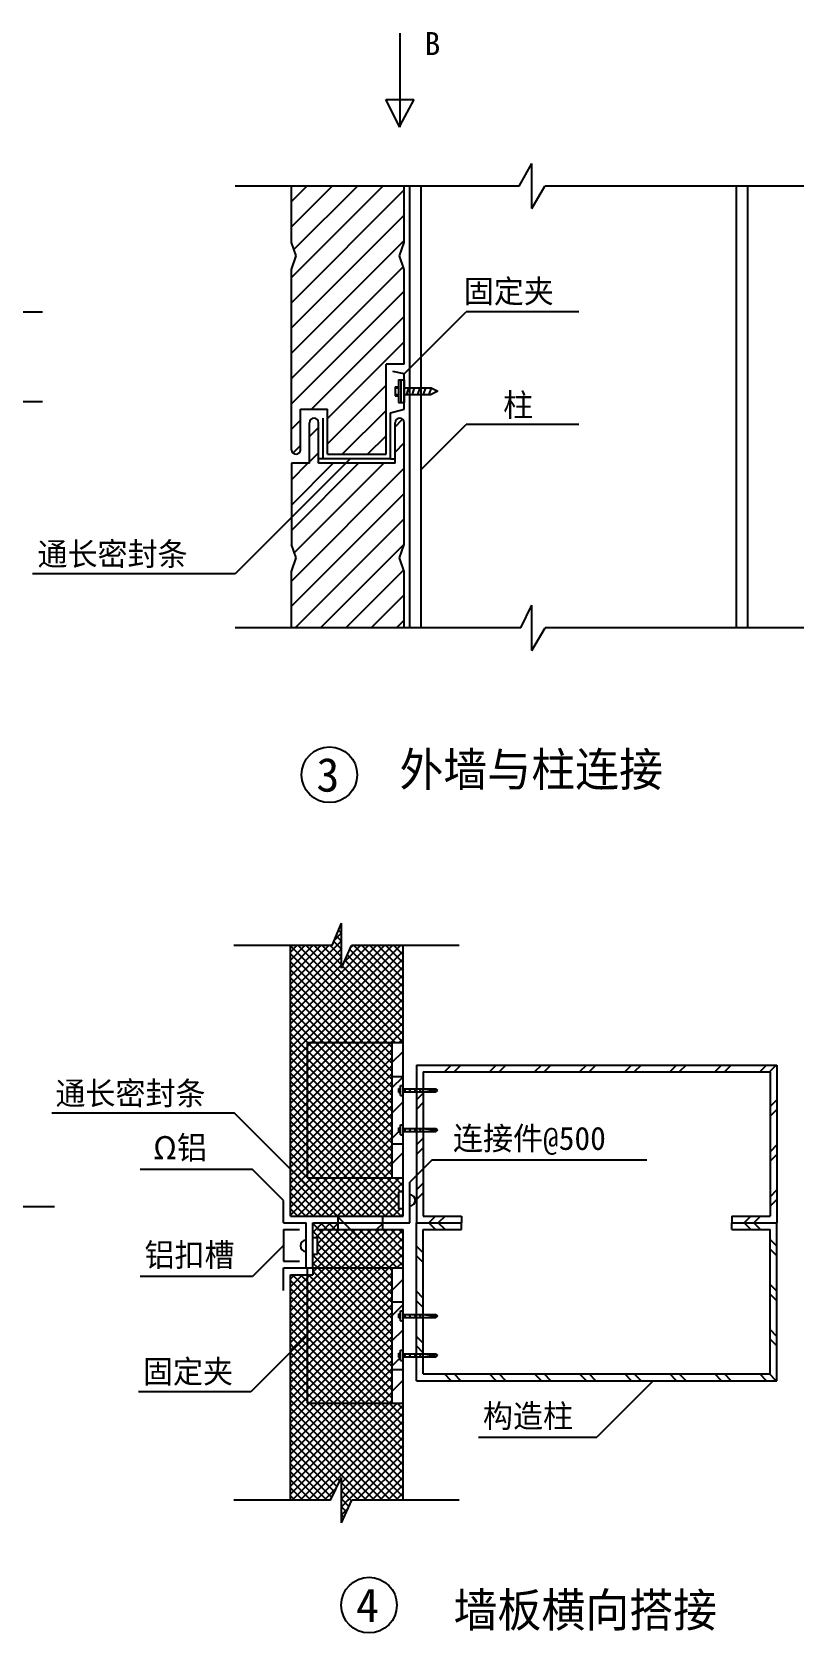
# Model space of a CAD drawing. Header units: metres. Extents: x 2813 to 20978, y 7182 to 30956.
# Drawn here: x 14124 to 20978, y 16748 to 30953 of the extents above; entities that cross this region are included whole.
import ezdxf

# ---------------------------------------------------------------- set-up
doc = ezdxf.new("R2010")
doc.units = ezdxf.units.M
for name, color, linetype in [('1', 2, 'Continuous'), ('2', 3, 'Continuous'), ('4', 5, 'Continuous'), ('5', 6, 'Continuous')]:
    doc.layers.add(name, color=color, linetype=linetype)
pattern_1 = [(45, (0, 0), (-112.2532, 112.2532), [])]

msp = doc.modelspace()

# ---------------------------------------------------------------- hatches: boundary and pattern name
at = {"layer": '5'}
h = msp.add_hatch(dxfattribs=at)
h.set_pattern_fill('_U', scale=50)
h.set_pattern_definition(pattern_1)
h.paths.add_polyline_path([(17427.95, 28845.9), (17387.95, 28965.9), (17427.95, 29085.9), (17427.95, 29585.9), (16427.95, 29585.9), (16427.95, 29085.9), (16467.95, 28965.9), (16427.95, 28845.9), (16427.95, 27245.9), (16427.95, 27245.9, 1), (16507.95, 27245.9), (16507.95, 27605.9), (16747.95, 27605.9), (16747.95, 27205.9), (17267.95, 27205.9), (17267.95, 28005.9), (17427.95, 28005.9)])
h = msp.add_hatch(dxfattribs=at)
h.set_pattern_fill('_U', scale=50)
h.set_pattern_definition(pattern_1)
h.paths.add_polyline_path([(17427.95, 26405.9), (17427.95, 27485.9, 1), (17347.95, 27485.9), (17347.95, 27125.9), (16908.93, 27125.9), (16427.95, 26644.92), (16427.95, 26405.9), (16467.95, 26285.9), (16427.95, 26165.9), (16427.95, 25665.9), (17427.95, 25665.9), (17427.95, 26165.9), (17387.95, 26285.9)])
h.paths.add_polyline_path([(16908.93, 27125.9), (16667.95, 27125.9), (16667.95, 27485.9, 1), (16587.95, 27485.9), (16587.95, 27125.9), (16427.95, 27125.9), (16427.95, 26644.92)])
h = msp.add_hatch(dxfattribs=at)
h.set_pattern_fill('_U', scale=50)
h.set_pattern_definition(pattern_1)
h.paths.add_polyline_path([(17418.18, 21986.5), (17318.18, 21986.5), (17318.18, 21686.5), (17418.18, 21686.5)])
h.paths.add_polyline_path([(17418.18, 21516.5), (17395.68, 21516.5), (17395.68, 21543.5), (17382.18, 21543.5), (17382.18, 21579.5), (17395.68, 21579.5), (17395.68, 21606.5), (17418.18, 21606.5), (17418.18, 21686.5), (17318.18, 21686.5), (17318.18, 21086.5), (17418.18, 21086.5), (17418.18, 21166.5), (17395.68, 21166.5), (17395.68, 21193.5), (17382.18, 21193.5), (17382.18, 21229.5), (17395.68, 21229.5), (17395.68, 21256.5), (17418.18, 21256.5)])
h.paths.add_polyline_path([(17418.18, 21086.5), (17318.18, 21086.5), (17318.18, 20786.5), (17418.18, 20786.5)])
h = msp.add_hatch(dxfattribs=at)
h.set_pattern_fill('_U', scale=100)
h.set_pattern_definition([(45, (0, 0), (-224.5064, 224.5064), [])])
h.paths.add_polyline_path([(16838.18, 20446.5), (16838.18, 20386.5), (17238.18, 20386.5), (17238.18, 20446.5)])
h.paths.add_polyline_path([(17238.18, 20326.5), (17238.18, 20386.5), (16838.18, 20386.5), (16838.18, 20326.5)])
h = msp.add_hatch(dxfattribs=at)
h.set_pattern_fill('_U', scale=50)
h.set_pattern_definition(pattern_1)
h.paths.add_polyline_path([(17418.18, 19086.5), (17318.18, 19086.5), (17318.18, 18786.5), (17418.18, 18786.5)])
h.paths.add_polyline_path([(17418.18, 19516.5), (17395.68, 19516.5), (17395.68, 19543.5), (17382.18, 19543.5), (17382.18, 19579.5), (17395.68, 19579.5), (17395.68, 19606.5), (17418.18, 19606.5), (17418.18, 19686.5), (17318.18, 19686.5), (17318.18, 19086.5), (17418.18, 19086.5), (17418.18, 19166.5), (17395.68, 19166.5), (17395.68, 19193.5), (17382.18, 19193.5), (17382.18, 19229.5), (17395.68, 19229.5), (17395.68, 19256.5), (17418.18, 19256.5)])
h.paths.add_polyline_path([(17418.18, 19986.5), (17318.18, 19986.5), (17318.18, 19686.5), (17418.18, 19686.5)])

# ---------------------------------------------------------------- linework, layer by layer
for p, q in [((17389.8, 30941.15), (17389.8, 30108.83)), ((17266.4, 30355.44), (17513.21, 30355.44)), ((17389.8, 30108.83), (17266.4, 30355.44)), ((17513.21, 30355.44), (17389.8, 30124.24)), ((16568.18, 21986.5), (16568.18, 20786.5)), ((16568.18, 21986.5), (17418.18, 21986.5)), ((17318.18, 21986.5), (17318.18, 20786.5)), ((17318.18, 21686.5), (17418.18, 21686.5)), ((17318.18, 21086.5), (17418.18, 21086.5)), ((16568.18, 20786.5), (17418.18, 20786.5)), ((16568.18, 19986.5), (16568.18, 18786.5)), ((16568.18, 19986.5), (17418.18, 19986.5)), ((17318.18, 19986.5), (17318.18, 18786.5)), ((17318.18, 19686.5), (17418.18, 19686.5)), ((17318.18, 19086.5), (17418.18, 19086.5)), ((16568.18, 18786.5), (17418.18, 18786.5))]:
    msp.add_line(p, q)
at = {"layer": '1'}
for p, q in [((16427.95, 29085.9), (16427.95, 29585.9)), ((17427.95, 29085.9), (17427.95, 29585.9)), ((16467.95, 28965.9), (16427.95, 29085.9)), ((17387.95, 28965.9), (17427.95, 29085.9)), ((16427.95, 28845.9), (16467.95, 28965.9)), ((16427.95, 27245.9), (16427.95, 28845.9)), ((17427.95, 28845.9), (17387.95, 28965.9)), ((17427.95, 28005.9), (17427.95, 28845.9)), ((17427.95, 28005.9), (17267.95, 28005.9)), ((17267.95, 27205.9), (17267.95, 28005.9)), ((17427.95, 27921.15), (17327.95, 27939.9)), ((17427.95, 27605.9), (17427.95, 27921.15)), ((16507.95, 27605.9), (16747.95, 27605.9)), ((16507.95, 27245.9), (16507.95, 27605.9)), ((16747.95, 27205.9), (16747.95, 27605.9)), ((17307.95, 27573.17), (17427.95, 27605.9)), ((17307.95, 27165.9), (17307.95, 27573.17)), ((16587.95, 27125.9), (16587.95, 27485.9)), ((16667.95, 27125.9), (16667.95, 27485.9)), ((16707.95, 27165.9), (16707.95, 27525.9)), ((17347.95, 27125.9), (17347.95, 27485.9)), ((17427.95, 26445.9), (17427.95, 27485.9)), ((17307.95, 27165.9), (16707.95, 27165.9)), ((16747.95, 27205.9), (17267.95, 27205.9)), ((17267.95, 27165.9), (17027.95, 27165.9)), ((16427.95, 27125.9), (16427.95, 26405.9)), ((16587.95, 27125.9), (16427.95, 27125.9)), ((17347.95, 27125.9), (16667.95, 27125.9)), ((16467.95, 26285.9), (16427.95, 26405.9)), ((16427.95, 26165.9), (16467.95, 26285.9)), ((17387.95, 26285.9), (17427.95, 26405.9)), ((17427.95, 26165.9), (17387.95, 26285.9)), ((16427.95, 25665.9), (16427.95, 26165.9)), ((17427.95, 25665.9), (17427.95, 26165.9)), ((16418.18, 20446.5), (16418.18, 22846.5)), ((17418.18, 20446.5), (17418.18, 22846.5)), ((17478.18, 20386.5), (17478.18, 20746.5)), ((16358.18, 20386.5), (16358.18, 20586.5)), ((16358.18, 20386.5), (16558.18, 20386.5)), ((16358.18, 20326.5), (16498.18, 20326.5)), ((16358.18, 20326.5), (16358.18, 20046.5)), ((16558.18, 19986.5), (16558.18, 20386.5)), ((16618.18, 20386.5), (17478.18, 20386.5)), ((16618.18, 19986.5), (16618.18, 20386.5)), ((17418.18, 17926.5), (17418.18, 20326.5)), ((16358.18, 20046.5), (16498.18, 20046.5)), ((16358.18, 19786.5), (16358.18, 19986.5)), ((16358.18, 19986.5), (16558.18, 19986.5)), ((16418.18, 17926.5), (16418.18, 19926.5))]:
    msp.add_line(p, q, dxfattribs=at)
for centre in [(16764.43, 24362.73), (17116.35, 16994.83)]:
    msp.add_circle(centre, 247.01, dxfattribs=at)
for centre, start, end in [((16627.95, 27485.9), 0, 180), ((17387.95, 27485.9), 0, 180), ((16467.95, 27245.9), 180, 0)]:
    msp.add_arc(centre, 40, start, end, dxfattribs=at)
at = {"layer": '2'}
for p, q in [((18449.96, 29585.9), (18560.36, 29785.9)), ((18560.36, 29385.9), (18560.36, 29785.9)), ((18449.96, 29585.9), (15927.95, 29585.9)), ((17477.95, 25665.9), (17477.95, 29585.9)), ((17577.95, 25665.9), (17577.95, 29585.9)), ((18560.36, 29385.9), (18678.07, 29585.9)), ((20977.95, 29585.9), (18678.07, 29585.9)), ((20377.95, 25665.9), (20377.95, 29585.9)), ((20477.95, 25665.9), (20477.95, 29585.9)), ((12118.53, 28471.15), (14218.53, 28471.15)), ((17427.95, 27921.15), (17977.95, 28471.15)), ((18977.95, 28471.15), (17977.95, 28471.15)), ((14218.53, 27671.15), (13218.53, 27671.15)), ((17427.95, 26405.9), (17427.95, 27485.9)), ((17577.95, 27071.15), (17977.95, 27471.15)), ((18977.95, 27471.15), (17977.95, 27471.15)), ((16948.93, 27165.9), (15927.95, 26144.92)), ((16707.95, 27165.9), (16667.95, 27165.9)), ((17307.95, 27165.9), (17347.95, 27165.9)), ((15927.95, 26144.92), (14127.95, 26144.92)), ((18463.66, 25665.9), (18560.36, 25865.9)), ((18560.36, 25465.9), (18560.36, 25865.9)), ((18463.66, 25665.9), (15927.95, 25665.9)), ((18560.36, 25465.9), (18681.37, 25665.9)), ((20977.95, 25665.9), (18681.37, 25665.9)), ((16790.34, 22846.5), (16871.02, 23046.5)), ((16871.02, 22646.5), (16871.02, 23046.5)), ((16790.34, 22846.5), (15915.35, 22846.5)), ((16790.34, 22846.5), (15915.35, 22846.5)), ((16871.02, 22646.5), (16959.53, 22846.5)), ((17915.35, 22846.5), (16959.53, 22846.5)), ((14299.24, 21361.5), (15917.9, 21361.5)), ((17032.9, 20246.5), (15917.9, 21361.5)), ((17678.18, 20946.5), (17478.18, 20746.5)), ((17678.18, 20946.5), (19582.17, 20946.5)), ((16083.18, 20861.5), (15083.18, 20861.5)), ((16358.18, 20586.5), (16083.18, 20861.5)), ((17418.18, 20661.5), (17378.18, 20661.5)), ((17378.18, 20661.5), (17378.18, 20511.5)), ((14323.08, 20529.17), (13818.88, 20529.17)), ((17418.18, 20511.5), (17378.18, 20511.5)), ((16418.18, 20446.5), (17418.18, 20446.5)), ((16658.18, 20326.5), (17418.18, 20326.5)), ((16838.18, 20446.5), (16838.18, 20326.5)), ((17238.18, 20326.5), (17238.18, 20446.5)), ((16358.18, 20186.5), (16083.18, 19911.5)), ((16618.18, 20258.06), (16658.18, 20258.06)), ((16658.18, 20108.06), (16658.18, 20258.06)), ((16618.18, 20108.06), (16658.18, 20108.06)), ((16083.18, 19911.5), (15083.18, 19911.5)), ((16418.18, 19926.5), (16618.18, 19926.5)), ((16618.18, 19986.5), (16618.18, 19926.5)), ((16568.18, 19386.5), (16068.18, 18886.5)), ((19638.18, 18986.5), (19138.18, 18486.5)), ((16068.18, 18886.5), (15068.18, 18886.5)), ((18089.26, 18486.5), (19138.18, 18486.5)), ((16774.15, 17926.5), (16871.02, 18126.5)), ((16871.02, 17726.5), (16871.02, 18126.5)), ((16774.15, 17926.5), (15915.35, 17926.5)), ((16774.15, 17926.5), (15915.35, 17926.5)), ((16871.02, 17726.5), (16962.94, 17926.5)), ((17915.35, 17926.5), (16962.94, 17926.5))]:
    msp.add_line(p, q, dxfattribs=at)
for centre, start, end in [((17478.18, 20586.5), 270, 90), ((16558.18, 20183.06), 90, 270)]:
    msp.add_arc(centre, 50, start, end, dxfattribs=at)
at = {"layer": '5'}
for p, q in [((17377.95, 27865.9), (17377.95, 27665.9)), ((17377.95, 27865.9), (17427.95, 27865.9)), ((17397.95, 27865.9), (17397.95, 27665.9)), ((17427.95, 27865.9), (17427.95, 27665.9)), ((17347.95, 27805.9), (17347.95, 27725.9)), ((17347.95, 27805.9), (17377.95, 27805.9)), ((17347.95, 27795.9), (17377.95, 27795.9)), ((17347.95, 27735.9), (17377.95, 27735.9)), ((17347.95, 27725.9), (17377.95, 27725.9)), ((17427.95, 27795.9), (17667.95, 27795.9)), ((17427.95, 27735.9), (17667.95, 27735.9)), ((17467.95, 27795.9), (17447.95, 27735.9)), ((17517.95, 27795.9), (17497.95, 27735.9)), ((17567.95, 27795.9), (17547.95, 27735.9)), ((17617.95, 27795.9), (17597.95, 27735.9)), ((17667.95, 27795.9), (17647.95, 27735.9)), ((17667.95, 27795.9), (17727.95, 27765.9)), ((17727.95, 27765.9), (17667.95, 27735.9)), ((17710.81, 27774.47), (17703.95, 27753.9)), ((17377.95, 27665.9), (17427.95, 27665.9)), ((16859.18, 23017.5), (16871.02, 23029.34)), ((16871.02, 23028.6), (16865.77, 23033.85)), ((16418.18, 22435.08), (16871.02, 22887.91)), ((16871.02, 22816.47), (16804.17, 22883.33)), ((16811.67, 22899.28), (16871.02, 22958.62)), ((16871.02, 22887.18), (16825.43, 22932.77)), ((16871.02, 22957.89), (16846.27, 22982.64)), ((16418.18, 22788.63), (16476.05, 22846.5)), ((16418.18, 22717.92), (16546.77, 22846.5)), ((16418.18, 22647.21), (16617.48, 22846.5)), ((16418.18, 22576.5), (16688.19, 22846.5)), ((16418.18, 22505.79), (16758.9, 22846.5)), ((16418.18, 22152.23), (17112.45, 22846.5)), ((16418.18, 22081.52), (17183.16, 22846.5)), ((16418.18, 22010.81), (17253.87, 22846.5)), ((16418.18, 21940.1), (17324.58, 22846.5)), ((16418.18, 21869.39), (17395.29, 22846.5)), ((17276.73, 21986.5), (16418.18, 22845.05)), ((16418.18, 22364.37), (16871.02, 22817.2)), ((17206.02, 21986.5), (16418.18, 22774.34)), ((16418.18, 22293.66), (16871.02, 22746.49)), ((17347.44, 21986.5), (16487.44, 22846.5)), ((17418.15, 21986.5), (16558.15, 22846.5)), ((16606, 21986.5), (17418.18, 22798.68)), ((17418.18, 22057.18), (16628.86, 22846.5)), ((16676.72, 21986.5), (17418.18, 22727.97)), ((16871.02, 22675.05), (16699.57, 22846.5)), ((16871.02, 22745.76), (16770.28, 22846.5)), ((16898.57, 22703.33), (17041.74, 22846.5)), ((17418.18, 22269.31), (16925.36, 22762.13)), ((17418.18, 22340.02), (16946.2, 22812)), ((16952.75, 22828.22), (16971.03, 22846.5)), ((17418.18, 22410.73), (16982.41, 22846.5)), ((17418.18, 22481.44), (17053.12, 22846.5)), ((17418.18, 22552.15), (17123.83, 22846.5)), ((17418.18, 22622.86), (17194.54, 22846.5)), ((17418.18, 22693.57), (17265.26, 22846.5)), ((17418.18, 22764.28), (17335.97, 22846.5)), ((17418.18, 22835), (17406.68, 22846.5)), ((17135.31, 21986.5), (16418.18, 22703.62)), ((16418.18, 22222.94), (16871.02, 22675.78)), ((17064.6, 21986.5), (16418.18, 22632.91)), ((16747.43, 21986.5), (17418.18, 22657.26)), ((16818.14, 21986.5), (17418.18, 22586.55)), ((17418.18, 22127.89), (16882.16, 22663.91)), ((17418.18, 22198.6), (16903.36, 22713.42)), ((16993.88, 21986.5), (16418.18, 22562.2)), ((16923.17, 21986.5), (16418.18, 22491.49)), ((16888.85, 21986.5), (17418.18, 22515.84)), ((16959.56, 21986.5), (17418.18, 22445.13)), ((16852.46, 21986.5), (16418.18, 22420.78)), ((16781.75, 21986.5), (16418.18, 22350.07)), ((17030.27, 21986.5), (17418.18, 22374.42)), ((17100.98, 21986.5), (17418.18, 22303.71)), ((16711.04, 21986.5), (16418.18, 22279.36)), ((16640.33, 21986.5), (16418.18, 22208.65)), ((17171.69, 21986.5), (17418.18, 22233)), ((17242.4, 21986.5), (17418.18, 22162.28)), ((16569.62, 21986.5), (16418.18, 22137.94)), ((16568.18, 21917.23), (16418.18, 22067.23)), ((17313.11, 21986.5), (17418.18, 22091.57)), ((17383.82, 21986.5), (17418.18, 22020.86)), ((16568.18, 21846.52), (16418.18, 21996.52)), ((16418.18, 21798.68), (16568.18, 21948.68)), ((16568.18, 21775.81), (16418.18, 21925.81)), ((16418.18, 21727.97), (16568.18, 21877.97)), ((16568.18, 21948.68), (16606, 21986.5)), ((16568.18, 21877.97), (16676.72, 21986.5)), ((16568.18, 21807.26), (16747.43, 21986.5)), ((16568.18, 21736.55), (16818.14, 21986.5)), ((16568.18, 21665.84), (16888.85, 21986.5)), ((16568.18, 21595.13), (16959.56, 21986.5)), ((16568.18, 21524.42), (17030.27, 21986.5)), ((16568.18, 21453.71), (17100.98, 21986.5)), ((16568.18, 21383), (17171.69, 21986.5)), ((16568.18, 21312.28), (17242.4, 21986.5)), ((16568.18, 21241.57), (17313.11, 21986.5)), ((16568.18, 21170.86), (17318.18, 21920.86)), ((17318.18, 21167.23), (16568.18, 21917.23)), ((17318.18, 21237.94), (16569.62, 21986.5)), ((17318.18, 21308.65), (16640.33, 21986.5)), ((17318.18, 21379.36), (16711.04, 21986.5)), ((17318.18, 21450.07), (16781.75, 21986.5)), ((17318.18, 21520.78), (16852.46, 21986.5)), ((17318.18, 21591.49), (16923.17, 21986.5)), ((17318.18, 21662.2), (16993.88, 21986.5)), ((17318.18, 21732.91), (17064.6, 21986.5)), ((17318.18, 21803.62), (17135.31, 21986.5)), ((17318.18, 21874.34), (17206.02, 21986.5)), ((17318.18, 21945.05), (17276.73, 21986.5)), ((16568.18, 21705.1), (16418.18, 21855.1)), ((16418.18, 21657.26), (16568.18, 21807.26)), ((16568.18, 21634.39), (16418.18, 21784.39)), ((16418.18, 21586.55), (16568.18, 21736.55)), ((16568.18, 21100.15), (17318.18, 21850.15)), ((17318.18, 21096.52), (16568.18, 21846.52)), ((16568.18, 21029.44), (17318.18, 21779.44)), ((17318.18, 21025.81), (16568.18, 21775.81)), ((17538.18, 21786.5), (20738.18, 21786.5)), ((17538.18, 21786.5), (17538.18, 20386.5)), ((17846.31, 21786.5), (17786.31, 21726.5)), ((17931.16, 21786.5), (17871.16, 21726.5)), ((18246.31, 21786.5), (18186.31, 21726.5)), ((18331.16, 21786.5), (18271.16, 21726.5)), ((18646.31, 21786.5), (18586.31, 21726.5)), ((18731.16, 21786.5), (18671.16, 21726.5)), ((19046.31, 21786.5), (18986.31, 21726.5)), ((19131.16, 21786.5), (19071.16, 21726.5)), ((19446.31, 21786.5), (19386.31, 21726.5)), ((19531.16, 21786.5), (19471.16, 21726.5)), ((19846.31, 21786.5), (19786.31, 21726.5)), ((19931.16, 21786.5), (19871.16, 21726.5)), ((20246.31, 21786.5), (20186.31, 21726.5)), ((20331.16, 21786.5), (20271.16, 21726.5)), ((20646.31, 21786.5), (20586.31, 21726.5)), ((20731.16, 21786.5), (20671.16, 21726.5)), ((20738.18, 21786.5), (20738.18, 20386.5)), ((16568.18, 21563.68), (16418.18, 21713.68)), ((16418.18, 21515.84), (16568.18, 21665.84)), ((16568.18, 21492.96), (16418.18, 21642.96)), ((16418.18, 21445.13), (16568.18, 21595.13)), ((16568.18, 20958.73), (17318.18, 21708.73)), ((17318.18, 20955.1), (16568.18, 21705.1)), ((16568.18, 20888.02), (17318.18, 21638.02)), ((17318.18, 20884.39), (16568.18, 21634.39)), ((17395.68, 21606.5), (17418.18, 21606.5)), ((17395.68, 21516.5), (17395.68, 21606.5)), ((17418.18, 21516.5), (17418.18, 21606.5)), ((17598.18, 21726.5), (20678.18, 21726.5)), ((17598.18, 21726.5), (17598.18, 20446.5)), ((20678.18, 21726.5), (20678.18, 20446.5)), ((16568.18, 21422.25), (16418.18, 21572.25)), ((16418.18, 21374.42), (16568.18, 21524.42)), ((16568.18, 21351.54), (16418.18, 21501.54)), ((16418.18, 21303.71), (16568.18, 21453.71)), ((16568.18, 20817.31), (17318.18, 21567.31)), ((17318.18, 20813.68), (16568.18, 21563.68)), ((17274.65, 20786.5), (16568.18, 21492.96)), ((16608.09, 20786.5), (17318.18, 21496.6)), ((17382.18, 21579.5), (17395.68, 21579.5)), ((17382.18, 21543.5), (17382.18, 21579.5)), ((17382.18, 21543.5), (17395.68, 21543.5)), ((17395.68, 21516.5), (17418.18, 21516.5)), ((17418.18, 21575), (17710.68, 21575)), ((17418.18, 21548), (17710.68, 21548)), ((17440.68, 21548), (17431.68, 21575)), ((17485.68, 21548), (17476.68, 21575)), ((17530.68, 21548), (17521.68, 21575)), ((17598.18, 21538.38), (17538.18, 21478.38)), ((17598.18, 21453.52), (17538.18, 21393.52)), ((17575.68, 21548), (17566.68, 21575)), ((17597.85, 21548), (17597.85, 21575)), ((17597.85, 21575), (17718.18, 21554.75)), ((17725.68, 21561.5), (17710.68, 21575)), ((17710.68, 21548), (17725.68, 21561.5)), ((20738.18, 21478.38), (20678.18, 21418.38)), ((16568.18, 21280.83), (16418.18, 21430.83)), ((16418.18, 21233), (16568.18, 21383)), ((16568.18, 21210.12), (16418.18, 21360.12)), ((16418.18, 21162.28), (16568.18, 21312.28)), ((17203.94, 20786.5), (16568.18, 21422.25)), ((17133.22, 20786.5), (16568.18, 21351.54)), ((16678.8, 20786.5), (17318.18, 21425.89)), ((16749.51, 20786.5), (17318.18, 21355.18)), ((20738.18, 21393.52), (20678.18, 21333.52)), ((16568.18, 21139.41), (16418.18, 21289.41)), ((16418.18, 21091.57), (16568.18, 21241.57)), ((16568.18, 21068.7), (16418.18, 21218.7)), ((16418.18, 21020.86), (16568.18, 21170.86)), ((17062.51, 20786.5), (16568.18, 21280.83)), ((16991.8, 20786.5), (16568.18, 21210.12)), ((16820.22, 20786.5), (17318.18, 21284.47)), ((16890.93, 20786.5), (17318.18, 21213.76)), ((17382.18, 21193.5), (17382.18, 21229.5)), ((17382.18, 21229.5), (17395.68, 21229.5)), ((17382.18, 21193.5), (17395.68, 21193.5)), ((17395.68, 21166.5), (17395.68, 21256.5)), ((17395.68, 21256.5), (17418.18, 21256.5)), ((17395.68, 21166.5), (17418.18, 21166.5)), ((17418.18, 21166.5), (17418.18, 21256.5)), ((17418.18, 21225), (17710.68, 21225)), ((17418.18, 21198), (17710.68, 21198)), ((17440.68, 21198), (17431.68, 21225)), ((17485.68, 21198), (17476.68, 21225)), ((17530.68, 21198), (17521.68, 21225)), ((17575.68, 21198), (17566.68, 21225)), ((17597.85, 21225), (17718.18, 21204.75)), ((17597.85, 21198), (17597.85, 21225)), ((17725.68, 21211.5), (17710.68, 21225)), ((17710.68, 21198), (17725.68, 21211.5)), ((16568.18, 20997.99), (16418.18, 21147.99)), ((16418.18, 20950.15), (16568.18, 21100.15)), ((16568.18, 20927.28), (16418.18, 21077.28)), ((16418.18, 20879.44), (16568.18, 21029.44)), ((16921.09, 20786.5), (16568.18, 21139.41)), ((16850.38, 20786.5), (16568.18, 21068.7)), ((16961.64, 20786.5), (17318.18, 21143.05)), ((17032.35, 20786.5), (17318.18, 21072.34)), ((17598.18, 21138.38), (17538.18, 21078.38)), ((17598.18, 21053.52), (17538.18, 20993.52)), ((20738.18, 21078.38), (20678.18, 21018.38)), ((16568.18, 20856.57), (16418.18, 21006.57)), ((16907.54, 20446.5), (16418.18, 20935.86)), ((16444.43, 20834.97), (16568.18, 20958.73)), ((16479.78, 20799.62), (16568.18, 20888.02)), ((16779.67, 20786.5), (16568.18, 20997.99)), ((16708.96, 20786.5), (16568.18, 20927.28)), ((17103.06, 20786.5), (17318.18, 21001.62)), ((17173.77, 20786.5), (17318.18, 20930.91)), ((20738.18, 20993.52), (20678.18, 20933.52)), ((16836.83, 20446.5), (16418.18, 20865.15)), ((16418.18, 20808.73), (16444.43, 20834.97)), ((16418.18, 20738.02), (16479.78, 20799.62)), ((16766.12, 20446.5), (16418.18, 20794.44)), ((16418.18, 20667.31), (16515.14, 20764.26)), ((16515.14, 20764.26), (16568.18, 20817.31)), ((16550.49, 20728.91), (16608.09, 20786.5)), ((16638.25, 20786.5), (16568.18, 20856.57)), ((16585.85, 20693.55), (16678.8, 20786.5)), ((16621.2, 20658.2), (16749.51, 20786.5)), ((16978.25, 20446.5), (16638.25, 20786.5)), ((16656.56, 20622.84), (16820.22, 20786.5)), ((16691.91, 20587.49), (16890.93, 20786.5)), ((17048.96, 20446.5), (16708.96, 20786.5)), ((16727.27, 20552.13), (16961.64, 20786.5)), ((16762.62, 20516.78), (17032.35, 20786.5)), ((17119.67, 20446.5), (16779.67, 20786.5)), ((16797.98, 20481.42), (17103.06, 20786.5)), ((16833.77, 20446.5), (17173.77, 20786.5)), ((17190.38, 20446.5), (16850.38, 20786.5)), ((16904.48, 20446.5), (17244.48, 20786.5)), ((17261.09, 20446.5), (16921.09, 20786.5)), ((16975.19, 20446.5), (17315.19, 20786.5)), ((17331.8, 20446.5), (16991.8, 20786.5)), ((17045.9, 20446.5), (17385.9, 20786.5)), ((17402.51, 20446.5), (17062.51, 20786.5)), ((17116.61, 20446.5), (17418.18, 20748.07)), ((17378.18, 20541.54), (17133.22, 20786.5)), ((17378.18, 20612.25), (17203.94, 20786.5)), ((17244.48, 20786.5), (17318.18, 20860.2)), ((17399.65, 20661.5), (17274.65, 20786.5)), ((17315.19, 20786.5), (17318.18, 20789.49)), ((17418.18, 20713.68), (17345.36, 20786.5)), ((17418.18, 20784.39), (17416.07, 20786.5)), ((16418.18, 20596.6), (16550.49, 20728.91)), ((16695.41, 20446.5), (16418.18, 20723.73)), ((16418.18, 20525.89), (16585.85, 20693.55)), ((16418.18, 20455.18), (16621.2, 20658.2)), ((16624.7, 20446.5), (16418.18, 20653.01)), ((16480.22, 20446.5), (16656.56, 20622.84)), ((17187.32, 20446.5), (17378.18, 20637.36)), ((17402.32, 20661.5), (17418.18, 20677.36)), ((17598.18, 20738.38), (17538.18, 20678.38)), ((17598.18, 20653.52), (17538.18, 20593.52)), ((20738.18, 20678.38), (20678.18, 20618.38)), ((16553.99, 20446.5), (16418.18, 20582.3)), ((16483.27, 20446.5), (16418.18, 20511.59)), ((16550.93, 20446.5), (16691.91, 20587.49)), ((16621.64, 20446.5), (16727.27, 20552.13)), ((16692.35, 20446.5), (16762.62, 20516.78)), ((16763.06, 20446.5), (16797.98, 20481.42)), ((17258.04, 20446.5), (17378.18, 20566.65)), ((17328.75, 20446.5), (17393.75, 20511.5)), ((17399.46, 20446.5), (17418.18, 20465.23)), ((17418.18, 20501.54), (17408.22, 20511.5)), ((20738.18, 20593.52), (20678.18, 20533.52)), ((16618.18, 20372.34), (16632.35, 20386.5)), ((16618.18, 20301.62), (16703.06, 20386.5)), ((17013.99, 19986.5), (16618.18, 20382.3)), ((16618.18, 20018.78), (16925.9, 20326.5)), ((16645.33, 20258.06), (16773.77, 20386.5)), ((16656.61, 19986.5), (16996.61, 20326.5)), ((16658.18, 20200.2), (16838.18, 20380.2)), ((16658.18, 20129.49), (16855.19, 20326.5)), ((17084.7, 19986.5), (16684.7, 20386.5)), ((16727.32, 19986.5), (17067.32, 20326.5)), ((17155.41, 19986.5), (16755.41, 20386.5)), ((16798.04, 19986.5), (17138.04, 20326.5)), ((16838.18, 20374.44), (16826.12, 20386.5)), ((16868.75, 19986.5), (17208.75, 20326.5)), ((17226.12, 19986.5), (16886.12, 20326.5)), ((16939.46, 19986.5), (17279.46, 20326.5)), ((17296.83, 19986.5), (16956.83, 20326.5)), ((17010.17, 19986.5), (17350.17, 20326.5)), ((17367.54, 19986.5), (17027.54, 20326.5)), ((17080.88, 19986.5), (17418.18, 20323.81)), ((17418.18, 20006.57), (17098.25, 20326.5)), ((17418.18, 20077.28), (17168.96, 20326.5)), ((17418.18, 20147.99), (17239.67, 20326.5)), ((17418.18, 20218.7), (17310.38, 20326.5)), ((17418.18, 20289.41), (17381.09, 20326.5)), ((17538.18, 20386.5), (17938.18, 20386.5)), ((17538.18, 20386.5), (17938.18, 20386.5)), ((17538.18, 18986.5), (17538.18, 20386.5)), ((17598.18, 20446.5), (17938.18, 20446.5)), ((17598.18, 19046.5), (17598.18, 20326.5)), ((17598.18, 20326.5), (17938.18, 20326.5)), ((17706.31, 20446.5), (17646.31, 20386.5)), ((17706.31, 20326.5), (17646.31, 20386.5)), ((17791.16, 20446.5), (17731.16, 20386.5)), ((17791.16, 20326.5), (17731.16, 20386.5)), ((17938.18, 20446.5), (17938.18, 20386.5)), ((17938.18, 20326.5), (17938.18, 20386.5)), ((20338.18, 20446.5), (20338.18, 20386.5)), ((20338.18, 20446.5), (20678.18, 20446.5)), ((20338.18, 20326.5), (20338.18, 20386.5)), ((20338.18, 20386.5), (20738.18, 20386.5)), ((20338.18, 20386.5), (20738.18, 20386.5)), ((20338.18, 20326.5), (20678.18, 20326.5)), ((20506.31, 20446.5), (20446.31, 20386.5)), ((20506.31, 20326.5), (20446.31, 20386.5)), ((20591.16, 20446.5), (20531.16, 20386.5)), ((20591.16, 20326.5), (20531.16, 20386.5)), ((20678.18, 19046.5), (20678.18, 20326.5)), ((20738.18, 18986.5), (20738.18, 20386.5)), ((16943.27, 19986.5), (16618.18, 20311.59)), ((16872.56, 19986.5), (16658.18, 20200.88)), ((17151.59, 19986.5), (17418.18, 20253.1)), ((17222.3, 19986.5), (17418.18, 20182.39)), ((17598.18, 20119.48), (17538.18, 20179.48)), ((20738.18, 20179.48), (20678.18, 20239.48)), ((16618.18, 20089.49), (16636.75, 20108.06)), ((16731.14, 19986.5), (16618.18, 20099.46)), ((16801.85, 19986.5), (16658.18, 20130.17)), ((17293.01, 19986.5), (17418.18, 20111.67)), ((17363.72, 19986.5), (17418.18, 20040.96)), ((17598.18, 20034.63), (17538.18, 20094.63)), ((20738.18, 20094.63), (20678.18, 20154.63)), ((16418.18, 19889.49), (16455.19, 19926.5)), ((16418.18, 19818.78), (16525.9, 19926.5)), ((16418.18, 19748.07), (16568.18, 19898.07)), ((16568.18, 19795.91), (16437.59, 19926.5)), ((16568.18, 19866.62), (16508.3, 19926.5)), ((16568.18, 19827.36), (16727.32, 19986.5)), ((16568.18, 19756.65), (16798.04, 19986.5)), ((16568.18, 19685.94), (16868.75, 19986.5)), ((16568.18, 19615.23), (16939.46, 19986.5)), ((16568.18, 19544.52), (17010.17, 19986.5)), ((16568.18, 19473.81), (17080.88, 19986.5)), ((16568.18, 19403.1), (17151.59, 19986.5)), ((16568.18, 19332.39), (17222.3, 19986.5)), ((16568.18, 19261.67), (17293.01, 19986.5)), ((16568.18, 19190.96), (17318.18, 19940.96)), ((16568.18, 19898.07), (16596.61, 19926.5)), ((17318.18, 19187.33), (16579.01, 19926.5)), ((16660.43, 19986.5), (16618.18, 20028.75)), ((16618.18, 19948.07), (16656.61, 19986.5)), ((17318.18, 19258.04), (16618.18, 19958.04)), ((17318.18, 19328.75), (16660.43, 19986.5)), ((17318.18, 19399.46), (16731.14, 19986.5)), ((17318.18, 19470.17), (16801.85, 19986.5)), ((17318.18, 19540.88), (16872.56, 19986.5)), ((17318.18, 19611.59), (16943.27, 19986.5)), ((17318.18, 19682.3), (17013.99, 19986.5)), ((17318.18, 19753.01), (17084.7, 19986.5)), ((17318.18, 19823.73), (17155.41, 19986.5)), ((17318.18, 19894.44), (17226.12, 19986.5)), ((17318.18, 19965.15), (17296.83, 19986.5)), ((16568.18, 19725.2), (16418.18, 19875.2)), ((16418.18, 19677.36), (16568.18, 19827.36)), ((16568.18, 19654.49), (16418.18, 19804.49)), ((16418.18, 19606.65), (16568.18, 19756.65)), ((16568.18, 19120.25), (17318.18, 19870.25)), ((17318.18, 19116.62), (16568.18, 19866.62)), ((16568.18, 19049.54), (17318.18, 19799.54)), ((17318.18, 19045.91), (16568.18, 19795.91)), ((17598.18, 19719.48), (17538.18, 19779.48)), ((20738.18, 19779.48), (20678.18, 19839.48)), ((20738.18, 19694.63), (20678.18, 19754.63)), ((16568.18, 19583.78), (16418.18, 19733.78)), ((16418.18, 19535.94), (16568.18, 19685.94)), ((16568.18, 19513.07), (16418.18, 19663.07)), ((16418.18, 19465.23), (16568.18, 19615.23)), ((16568.18, 18978.83), (17318.18, 19728.83)), ((17318.18, 18975.2), (16568.18, 19725.2)), ((16568.18, 18908.12), (17318.18, 19658.12)), ((17318.18, 18904.49), (16568.18, 19654.49)), ((17395.68, 19606.5), (17418.18, 19606.5)), ((17395.68, 19516.5), (17395.68, 19606.5)), ((17418.18, 19516.5), (17418.18, 19606.5)), ((17598.18, 19634.63), (17538.18, 19694.63)), ((16568.18, 19442.35), (16418.18, 19592.35)), ((16418.18, 19394.52), (16568.18, 19544.52)), ((16560.75, 19379.07), (16418.18, 19521.64)), ((16418.18, 19323.81), (16568.18, 19473.81)), ((16568.18, 18837.41), (17318.18, 19587.41)), ((17318.18, 18833.78), (16568.18, 19583.78)), ((17294.75, 18786.5), (16568.18, 19513.07)), ((16587.99, 18786.5), (17318.18, 19516.7)), ((17382.18, 19579.5), (17395.68, 19579.5)), ((17382.18, 19543.5), (17382.18, 19579.5)), ((17382.18, 19543.5), (17395.68, 19543.5)), ((17395.68, 19516.5), (17418.18, 19516.5)), ((17418.18, 19575), (17710.68, 19575)), ((17418.18, 19548), (17710.68, 19548)), ((17440.68, 19548), (17431.68, 19575)), ((17485.68, 19548), (17476.68, 19575)), ((17530.68, 19548), (17521.68, 19575)), ((17575.68, 19548), (17566.68, 19575)), ((17597.85, 19548), (17597.85, 19575)), ((17597.85, 19575), (17718.18, 19554.75)), ((17725.68, 19561.5), (17710.68, 19575)), ((17710.68, 19548), (17725.68, 19561.5)), ((16525.4, 19343.72), (16418.18, 19450.93)), ((16418.18, 19253.1), (16568.18, 19403.1)), ((16490.04, 19308.36), (16418.18, 19380.22)), ((16418.18, 19182.39), (16568.18, 19332.39)), ((16568.18, 19300.93), (16525.4, 19343.72)), ((16568.18, 19371.64), (16560.75, 19379.07)), ((17224.04, 18786.5), (16568.18, 19442.35)), ((17153.33, 18786.5), (16568.18, 19371.64)), ((16658.7, 18786.5), (17318.18, 19445.99)), ((16729.41, 18786.5), (17318.18, 19375.28)), ((17598.18, 19319.48), (17538.18, 19379.48)), ((20738.18, 19379.48), (20678.18, 19439.48)), ((20738.18, 19294.63), (20678.18, 19354.63)), ((16454.69, 19273.01), (16418.18, 19309.51)), ((16418.18, 19111.67), (16568.18, 19261.67)), ((16419.33, 19237.65), (16418.18, 19238.8)), ((16418.18, 19040.96), (16568.18, 19190.96)), ((16568.18, 19088.8), (16419.33, 19237.65)), ((16568.18, 19159.51), (16454.69, 19273.01)), ((16568.18, 19230.22), (16490.04, 19308.36)), ((17082.61, 18786.5), (16568.18, 19300.93)), ((17011.9, 18786.5), (16568.18, 19230.22)), ((16800.12, 18786.5), (17318.18, 19304.57)), ((16870.83, 18786.5), (17318.18, 19233.86)), ((17382.18, 19193.5), (17382.18, 19229.5)), ((17382.18, 19229.5), (17395.68, 19229.5)), ((17382.18, 19193.5), (17395.68, 19193.5)), ((17395.68, 19166.5), (17395.68, 19256.5)), ((17395.68, 19256.5), (17418.18, 19256.5)), ((17418.18, 19166.5), (17418.18, 19256.5)), ((17418.18, 19225), (17710.68, 19225)), ((17418.18, 19198), (17710.68, 19198)), ((17440.68, 19198), (17431.68, 19225)), ((17485.68, 19198), (17476.68, 19225)), ((17530.68, 19198), (17521.68, 19225)), ((17598.18, 19234.63), (17538.18, 19294.63)), ((17575.68, 19198), (17566.68, 19225)), ((17597.85, 19225), (17718.18, 19204.75)), ((17597.85, 19198), (17597.85, 19225)), ((17725.68, 19211.5), (17710.68, 19225)), ((17710.68, 19198), (17725.68, 19211.5)), ((16568.18, 19018.09), (16418.18, 19168.09)), ((16418.18, 18970.25), (16568.18, 19120.25)), ((16568.18, 18947.38), (16418.18, 19097.38)), ((16418.18, 18899.54), (16568.18, 19049.54)), ((16941.19, 18786.5), (16568.18, 19159.51)), ((16870.48, 18786.5), (16568.18, 19088.8)), ((16941.54, 18786.5), (17318.18, 19163.15)), ((17012.25, 18786.5), (17318.18, 19092.44)), ((17395.68, 19166.5), (17418.18, 19166.5)), ((17598.18, 19046.5), (20678.18, 19046.5)), ((17846.31, 18986.5), (17786.31, 19046.5)), ((17931.16, 18986.5), (17871.16, 19046.5)), ((18246.31, 18986.5), (18186.31, 19046.5)), ((18331.16, 18986.5), (18271.16, 19046.5)), ((18646.31, 18986.5), (18586.31, 19046.5)), ((18731.16, 18986.5), (18671.16, 19046.5)), ((19046.31, 18986.5), (18986.31, 19046.5)), ((19131.16, 18986.5), (19071.16, 19046.5)), ((19446.31, 18986.5), (19386.31, 19046.5)), ((19531.16, 18986.5), (19471.16, 19046.5)), ((19846.31, 18986.5), (19786.31, 19046.5)), ((19931.16, 18986.5), (19871.16, 19046.5)), ((20246.31, 18986.5), (20186.31, 19046.5)), ((20331.16, 18986.5), (20271.16, 19046.5)), ((20646.31, 18986.5), (20586.31, 19046.5)), ((20731.16, 18986.5), (20671.16, 19046.5)), ((16568.18, 18876.67), (16418.18, 19026.67)), ((16418.18, 18828.83), (16568.18, 18978.83)), ((16568.18, 18805.96), (16418.18, 18955.96)), ((16418.18, 18758.12), (16568.18, 18908.12)), ((16799.77, 18786.5), (16568.18, 19018.09)), ((16729.06, 18786.5), (16568.18, 18947.38)), ((17082.96, 18786.5), (17318.18, 19021.73)), ((17153.67, 18786.5), (17318.18, 18951.01)), ((17538.18, 18986.5), (20738.18, 18986.5)), ((17376.93, 17926.5), (16418.18, 18885.25)), ((16418.18, 18687.41), (16568.18, 18837.41)), ((17306.22, 17926.5), (16418.18, 18814.54)), ((16418.18, 18616.7), (16587.99, 18786.5)), ((16418.18, 18545.99), (16658.7, 18786.5)), ((16418.18, 18475.28), (16729.41, 18786.5)), ((16418.18, 18404.57), (16800.12, 18786.5)), ((16418.18, 18333.86), (16870.83, 18786.5)), ((16418.18, 18263.15), (16941.54, 18786.5)), ((16418.18, 18192.44), (17012.25, 18786.5)), ((16418.18, 18121.73), (17082.96, 18786.5)), ((16418.18, 18051.01), (17153.67, 18786.5)), ((16418.18, 17980.3), (17224.38, 18786.5)), ((16435.09, 17926.5), (17295.09, 18786.5)), ((16505.8, 17926.5), (17365.8, 18786.5)), ((16658.35, 18786.5), (16568.18, 18876.67)), ((16587.64, 18786.5), (16568.18, 18805.96)), ((16576.51, 17926.5), (17418.18, 18768.17)), ((17418.18, 17955.96), (16587.64, 18786.5)), ((17418.18, 18026.67), (16658.35, 18786.5)), ((17418.18, 18097.38), (16729.06, 18786.5)), ((17418.18, 18168.09), (16799.77, 18786.5)), ((17418.18, 18238.8), (16870.48, 18786.5)), ((17418.18, 18309.51), (16941.19, 18786.5)), ((17418.18, 18380.22), (17011.9, 18786.5)), ((17418.18, 18450.93), (17082.61, 18786.5)), ((17418.18, 18521.64), (17153.33, 18786.5)), ((17418.18, 18592.35), (17224.04, 18786.5)), ((17224.38, 18786.5), (17318.18, 18880.3)), ((17418.18, 18663.07), (17294.75, 18786.5)), ((17295.09, 18786.5), (17318.18, 18809.59)), ((17418.18, 18733.78), (17365.46, 18786.5)), ((17235.51, 17926.5), (16418.18, 18743.83)), ((17164.8, 17926.5), (16418.18, 18673.12)), ((16647.22, 17926.5), (17418.18, 18697.46)), ((16871.02, 18079.59), (17418.18, 18626.75)), ((17094.09, 17926.5), (16418.18, 18602.41)), ((16853.26, 18096.62), (16418.18, 18531.69)), ((16871.02, 18008.88), (17418.18, 18556.04)), ((16871.02, 17938.17), (17418.18, 18485.33)), ((16831.52, 18047.64), (16418.18, 18460.98)), ((16808.55, 17999.9), (16418.18, 18390.27)), ((16930.07, 17926.5), (17418.18, 18414.62)), ((17000.78, 17926.5), (17418.18, 18343.91)), ((16784.34, 17953.4), (16418.18, 18319.56)), ((16740.53, 17926.5), (16418.18, 18248.85)), ((17071.49, 17926.5), (17418.18, 18273.2)), ((17142.2, 17926.5), (17418.18, 18202.49)), ((16669.82, 17926.5), (16418.18, 18178.14)), ((16599.11, 17926.5), (16418.18, 18107.43)), ((17023.38, 17926.5), (16871.02, 18078.86)), ((17212.91, 17926.5), (17418.18, 18131.78)), ((17283.62, 17926.5), (17418.18, 18061.07)), ((16528.4, 17926.5), (16418.18, 18036.72)), ((16457.69, 17926.5), (16418.18, 17966.01)), ((16717.93, 17926.5), (16824.13, 18032.7)), ((16960.16, 17919.01), (16871.02, 18008.15)), ((16937.15, 17871.31), (16871.02, 17937.44)), ((16871.02, 17867.46), (16935.09, 17931.53)), ((17354.33, 17926.5), (17418.18, 17990.35)), ((16915.03, 17822.72), (16871.02, 17866.73)), ((16871.02, 17796.75), (16930.44, 17856.17)), ((16892.46, 17774.57), (16871.02, 17796.01))]:
    msp.add_line(p, q, dxfattribs=at)

# ---------------------------------------------------------------- texts
at = {"layer": '4'}
for s, height, p in [('B', 205, (17609.96, 30747.76)), ('固定夹', 205, (17957.22, 28549.68)), ('柱', 205, (18306.34, 27540.68)), ('通长密封条', 205, (14172.78, 26218.52)), ('外墙与柱连接', 300, (17386.5, 24260)), ('3', 300, (16649.29, 24212.73)), ('通长密封条', 205, (14332.18, 21433.28)), ('Ω铝', 205, (15199.53, 20951.65)), ('连接件@500', 205, (17861.53, 21033.9)), ('铝扣槽', 205, (15123.01, 19999.87)), ('固定夹', 205, (15109.3, 18965.03)), ('构造柱', 205, (18127.68, 18570.37)), ('4', 300, (17001.22, 16844.83)), ('墙板横向搭接', 300, (17866.36, 16801.85))]:
    msp.add_text(s, height=height, dxfattribs=at).set_placement(p)

doc.saveas('drawing.dxf')
